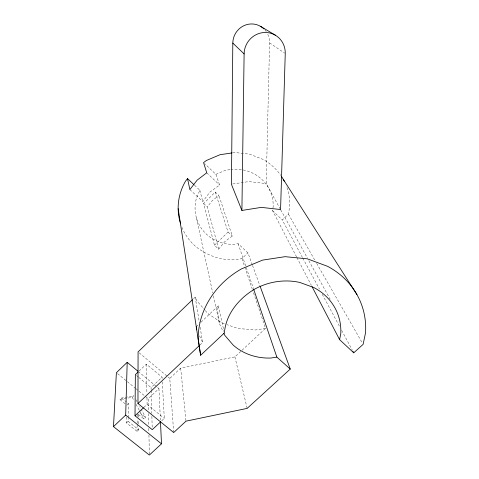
<?xml version="1.0" encoding="UTF-8"?>
<svg xmlns="http://www.w3.org/2000/svg" width="479" height="479" viewBox="0 0 479 479"><rect width="100%" height="100%" fill="white"/><g stroke="black" fill="none" stroke-linecap="round" stroke-linejoin="round"><path stroke-width="0.36" stroke-dasharray="2.4 1.8" d="M126.576 416.987L126.42 422.885L137.12 431.429L138.802 429.861L138.802 426.879M138.802 423.897L138.802 420.173M138.802 417.191L138.808 413.467M137.12 431.429L137.15 423.957M137.15 423.214L137.168 419.478M137.174 416.485L137.186 413.497M126.42 422.885L128.103 421.298L128.168 418.359M128.186 417.622L128.51 403.653L126.785 402.252M280.359 209.227L266.222 183.583L269.575 42.841A18.974 18.298 -68.9 0 0 267.336 33.392M201.078 322.127L218.28 305.788L217.58 310.53L219.388 323.493L223.268 332.025M296.597 256.912L272.515 210.574L272.85 208.515M272.964 207.826L273.186 206.449A39.32 37.314 -20.8 0 0 230.998 169.464M302.447 257.48L282.287 219.999L288.406 214.137L289.777 206.066A56.181 53.319 -20.9 0 0 286.364 185.9M194.48 185.175L199.839 190.211L196.36 198.456A39.32 37.314 -20.8 0 0 233.866 244.344L238.105 243.703L247.942 252.876L252.277 264.773M189.87 189.546L202.779 201.629L209.844 192.109L219.604 185.056L215.873 174.35L204.653 163.626M218.693 249.176L207.305 206.946L212.341 200.527L218.927 195.528L215.269 192.067L203.641 203.515L214.442 245.266L218.693 249.176L224.603 241.793L232.309 236.021L218.927 195.528M214.442 245.266L228.07 232.064L215.269 192.067M193.582 298.662L195.198 297.112L196.911 300.83L204.623 309.793M181.93 227.327A56.181 53.319 -20.9 0 0 194.851 245.769C207.682 256.642 225.334 262.211 241.961 258.6L247.942 252.876M139.03 371.105L146.37 364.112L162.058 377.195L162.136 378.667M196.246 326.72L198.929 324.169M125.163 403.791L119.972 399.6L121.594 398.055L133.815 395.78L132.234 397.277L127.186 398.235M126.893 405.186L128.51 403.653M151.136 389.786L151.077 387.571L162.058 377.195M199.911 345.06L202.629 342.491L199.988 326.391M148.43 409.856L148.197 398.744L158.95 388.607L139.102 372.183M173.697 432.537L169.776 378.41L180.667 368.147L234.914 356.885L265.534 328.39L252.678 290.322M143.945 407.36L147.101 404.396L146.951 396.187M138.323 414.413L143.999 418.993L145.616 417.478L139.712 406.629M161.686 420.861L164.303 418.424L162.297 381.613M215.873 174.35L224.406 170.746A39.32 37.314 -20.8 0 1 230.249 169.554M119.972 399.6L126.462 398.366M265.534 328.39L255.379 329.971L238.039 328.492L226.854 324.63M232.656 152.843L234.878 152.514L249.589 154.154L263.157 159.471A56.181 53.319 -20.9 0 1 280.85 175.476M232.68 183.99L248.894 181.583L266.222 183.583M224.346 323.762L221.831 322.894L207.802 313.488L205.078 310.32M269.575 42.841L284.646 53.133M128.103 421.298L138.802 429.861M121.594 398.055L126.205 401.785M139.94 412.892L145.616 417.478M147.101 404.396L164.303 418.424M117.541 373.65L126.797 381.224M127.372 381.697L135.473 388.325M136.048 388.798L138.365 390.69M138.94 391.169L148.197 398.744M136.485 375.53L138.168 376.919M138.73 377.386L151.077 387.571M139.209 352.843L169.776 378.41M203.641 203.515L207.305 206.946M228.07 232.064L232.309 236.021M206.742 172.805L219.604 185.056M272.515 210.574L282.287 219.999M288.406 214.137L314.793 260.145M316.655 263.384L362.369 343.084M280.724 209.88L307.41 258.133M308.853 260.744L330.139 299.219M135.892 399.612L137.281 402.162M132.234 397.277L133.964 400.468M136.042 404.3L139.155 410.054M139.503 410.689L143.999 418.993M302.8 258.133L319.427 289.041M322.259 294.298L339.593 326.516M341.713 330.462L352.328 350.191M296.938 257.57L311.386 285.37M199.509 335.827L202.629 342.491M252.535 265.474L259.923 285.771M238.105 243.703L246.044 266.947M246.284 267.653L253.505 288.783M241.961 258.6L244.583 266.354M244.817 267.06L252.439 289.615M199.839 190.211L202.779 201.629M234.914 356.885L247.164 408.383M218.28 305.788L223.909 330.791M196.444 217.957L212.742 292.926M213.377 295.836L219.388 323.493M195.198 297.112L199.39 322.732M180.667 368.147L185.996 421.161M158.95 388.607L160.393 419.951M151.16 390.523L151.795 413.413M151.879 416.365L152.208 428.178M148.502 413.557L148.747 425.412M148.813 428.376L148.891 432.082M148.951 435.046L149.364 455.05M146.37 364.112L146.897 393.205M264.965 29.979A18.974 18.298 -68.9 0 1 266.246 31.62"/><path stroke-width="0.72" d="M260.181 286.472L290.256 369.064L247.164 408.383L185.996 421.161L173.697 432.537L137.964 403.516L138.078 351.891L192.504 299.698M160.639 421.843L152.25 429.657L135.012 415.772L135.359 374.608L137.982 372.105M264.019 28.985A18.974 18.298 -68.9 0 0 244.128 25.585A18.974 18.298 -68.9 0 0 232.812 43.104L231.429 184.319L241.901 210.449L261.33 207.377L280.574 209.533L285.245 53.546A21.226 20.411 -64 0 0 265.15 32.476A21.226 20.411 -64 0 0 244.116 53.893L241.901 210.449M160.459 421.448L161.489 443.835L149.364 455.05L113.475 426.621L125.678 415.107L127.198 362.334L137.97 371.249M113.475 426.621L116.385 372.704L127.198 362.334M200.629 355.286L198.174 338.904A84.657 75.724 -19 0 1 241.512 268.869L262.6 260.103L285.101 256.678L307.326 258.828L327.618 266.336A84.657 75.724 -19 0 1 365.525 332.869L363.112 344.377L353.741 352.819L339.593 339.647L340.767 333.761A59.246 52.977 -19 0 0 313.859 287.556L299.728 282.424A59.246 52.977 -19 0 0 254.109 289.436C238.68 298.794 225.771 314.41 224.394 332.935L200.629 355.286L178.164 208.67M193.941 184.666L187.511 178.619L185.475 181.26A56.181 53.319 -20.9 0 0 180.667 223.891M137.964 403.516L199.366 345.569M135.012 415.772L143.419 407.857M290.256 369.064L276.856 357.1L270.97 358.029A55.031 49.846 -19.2 0 1 233.279 345.197L224.759 335.306L223.867 333.336M231.92 152.951L220.083 154.693L206.275 160.537L203.587 162.609L206.742 172.805L197.162 180.14L189.87 189.546L187.511 178.619M260.744 26.459L275.473 35.272M125.678 415.107L161.489 443.835M232.812 43.104L244.116 53.893M283.203 179.236L356.933 294.573M353.035 351.502L353.741 352.819M312.074 286.693L339.593 339.647M253.75 289.484L276.856 357.1M196.246 326.72L196.707 329.827M281.676 176.715A56.181 53.319 -20.9 0 1 284.245 181.176"/></g></svg>
